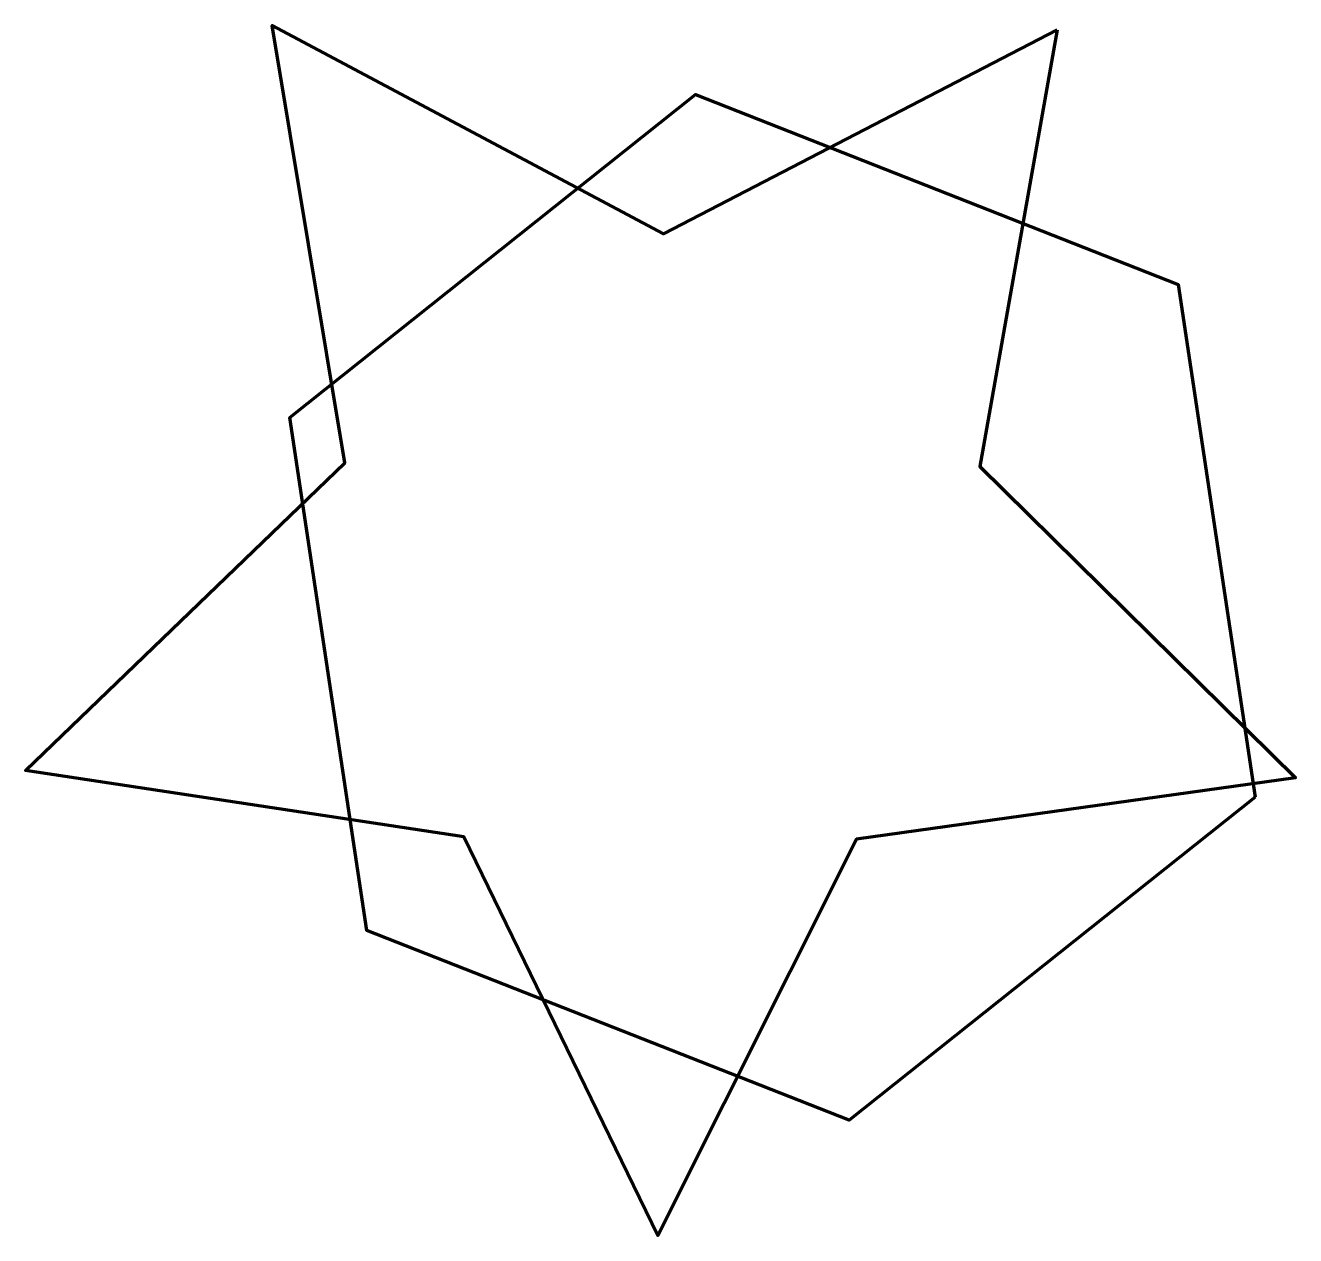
# Model space of a CAD drawing. Header units: inches. Extents: x 14.3 to 71, y -84.8 to -30.8.
import ezdxf

# ---------------------------------------------------------------- set-up
doc = ezdxf.new("R2010")
doc.units = ezdxf.units.IN
doc.header["$MEASUREMENT"] = 0
doc.layers.add('レイヤー 1', color=7, linetype='Continuous')

msp = doc.modelspace()

# ---------------------------------------------------------------- linework, layer by layer
at = {"layer": 'レイヤー 1', "color": 179, "lineweight": 100, "true_color": 0x221814}
for points in [[(60.325, -31.044), (56.871, -50.514), (70.952, -64.396), (51.368, -67.128), (42.516, -84.809), (33.867, -67.028), (14.316, -64.073), (28.553, -50.352), (25.322, -30.845), (42.771, -40.146), (60.325, -31.044)], [(69.144, -65.264), (51.052, -79.667), (29.533, -71.2), (26.106, -48.331), (44.198, -33.927), (65.717, -42.394), (69.144, -65.264)]]:
    msp.add_lwpolyline(points, dxfattribs=at)

doc.saveas('drawing.dxf')
